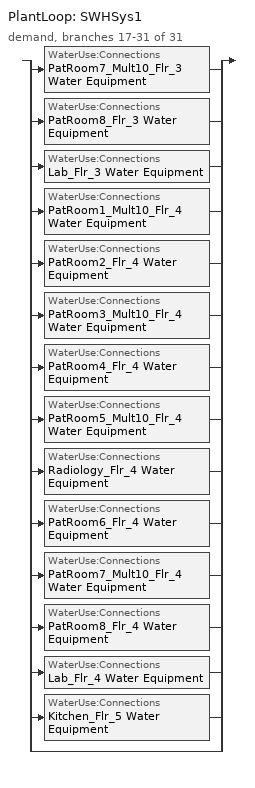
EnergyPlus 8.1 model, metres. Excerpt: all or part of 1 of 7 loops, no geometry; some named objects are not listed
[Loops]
PlantLoop 'SWHSys1'
 demand, branches 17-31 of 31: split
  | WaterUse:Connections 'PatRoom7_Mult10_Flr_3 Water Equipment'
  | WaterUse:Connections 'PatRoom8_Flr_3 Water Equipment'
  | WaterUse:Connections 'Lab_Flr_3 Water Equipment'
  | WaterUse:Connections 'PatRoom1_Mult10_Flr_4 Water Equipment'
  | WaterUse:Connections 'PatRoom2_Flr_4 Water Equipment'
  | WaterUse:Connections 'PatRoom3_Mult10_Flr_4 Water Equipment'
  | WaterUse:Connections 'PatRoom4_Flr_4 Water Equipment'
  | WaterUse:Connections 'PatRoom5_Mult10_Flr_4 Water Equipment'
  | WaterUse:Connections 'Radiology_Flr_4 Water Equipment'
  | WaterUse:Connections 'PatRoom6_Flr_4 Water Equipment'
  | WaterUse:Connections 'PatRoom7_Mult10_Flr_4 Water Equipment'
  | WaterUse:Connections 'PatRoom8_Flr_4 Water Equipment'
  | WaterUse:Connections 'Lab_Flr_4 Water Equipment'
  | WaterUse:Connections 'Kitchen_Flr_5 Water Equipment'
  | bypass
[WaterUse:Equipment] Target Temperature Schedule=Water Equipment Temp Sched; Hot Water Supply Temperature Schedule=Water Equipment Hot Supply Temp Sched; Sensible Fraction Schedule=Water Equipment Sensible fract sched; Latent Fraction Schedule=Water Equipment Latent fract sched
Name | Peak Flow Rate {m3/s} | Flow Rate Fraction Schedule | Zone
Kitchen_Flr_5 Water Equipment | 0.0001577 | BLDG_SWH_EXTD_SCH | Kitchen_Flr_5
Lab_Flr_3 Water Equipment | 2.1111e-06 | BLDG_SWH_SCH | Lab_Flr_3
Lab_Flr_4 Water Equipment | 2.1111e-06 | BLDG_SWH_SCH | Lab_Flr_4
PatRoom1_Mult10_Flr_4 Water Equipment | 1.0556e-06 | BLDG_SWH_EXTD_SCH | PatRoom1_Mult10_Flr_4
PatRoom2_Flr_4 Water Equipment | 1.0556e-06 | BLDG_SWH_EXTD_SCH | PatRoom2_Flr_4
PatRoom3_Mult10_Flr_4 Water Equipment | 1.0556e-06 | BLDG_SWH_EXTD_SCH | PatRoom3_Mult10_Flr_4
PatRoom4_Flr_4 Water Equipment | 1.0556e-06 | BLDG_SWH_EXTD_SCH | PatRoom4_Flr_4
PatRoom5_Mult10_Flr_4 Water Equipment | 1.0556e-06 | BLDG_SWH_EXTD_SCH | PatRoom5_Mult10_Flr_4
PatRoom6_Flr_4 Water Equipment | 1.0556e-06 | BLDG_SWH_EXTD_SCH | PatRoom6_Flr_4
PatRoom7_Mult10_Flr_3 Water Equipment | 1.0556e-06 | BLDG_SWH_EXTD_SCH | PatRoom7_Mult10_Flr_3
PatRoom7_Mult10_Flr_4 Water Equipment | 1.0556e-06 | BLDG_SWH_EXTD_SCH | PatRoom7_Mult10_Flr_4
PatRoom8_Flr_3 Water Equipment | 1.0556e-06 | BLDG_SWH_EXTD_SCH | PatRoom8_Flr_3
PatRoom8_Flr_4 Water Equipment | 1.0556e-06 | BLDG_SWH_EXTD_SCH | PatRoom8_Flr_4
Radiology_Flr_4 Water Equipment | 1.0556e-06 | BLDG_SWH_EXTD_SCH | Radiology_Flr_4
[WaterUse:Connections]
Name | Water Use Equipment 1
Kitchen_Flr_5 Water Equipment | Kitchen_Flr_5 Water Equipment
Lab_Flr_3 Water Equipment | Lab_Flr_3 Water Equipment
Lab_Flr_4 Water Equipment | Lab_Flr_4 Water Equipment
PatRoom1_Mult10_Flr_4 Water Equipment | PatRoom1_Mult10_Flr_4 Water Equipment
PatRoom2_Flr_4 Water Equipment | PatRoom2_Flr_4 Water Equipment
PatRoom3_Mult10_Flr_4 Water Equipment | PatRoom3_Mult10_Flr_4 Water Equipment
PatRoom4_Flr_4 Water Equipment | PatRoom4_Flr_4 Water Equipment
PatRoom5_Mult10_Flr_4 Water Equipment | PatRoom5_Mult10_Flr_4 Water Equipment
PatRoom6_Flr_4 Water Equipment | PatRoom6_Flr_4 Water Equipment
PatRoom7_Mult10_Flr_3 Water Equipment | PatRoom7_Mult10_Flr_3 Water Equipment
PatRoom7_Mult10_Flr_4 Water Equipment | PatRoom7_Mult10_Flr_4 Water Equipment
PatRoom8_Flr_3 Water Equipment | PatRoom8_Flr_3 Water Equipment
PatRoom8_Flr_4 Water Equipment | PatRoom8_Flr_4 Water Equipment
Radiology_Flr_4 Water Equipment | Radiology_Flr_4 Water Equipment
[Schedule:Compact]
BLDG_SWH_EXTD_SCH: Through: 12/31, For: Weekdays SummerDesignDay, Until: 07:00, 0.3, Until: 08:00, 0.5, Until: 09:00, 0.58, Until: 10:00, 0.66, Until: 11:00, 0.78, Until: 12:00, 0.82, Until: 13:00, 0.71, Until: 14:00, 0.82, Until: 15:00, 0.78, Until: 16:00, 0.74, Until: 17:00, 0.63, Until: 18:00, 0.41, Until: 21:00, 0.35, Until: 24:00, 0.3, For: AllOtherDays, Until: 08:00, 0.3, Until: 09:00, 0.4, Until: 10:00, 0.5, Until: 17:00, 0.6, Until: 18:00, 0.5, Until: 24:00, 0.3
BLDG_SWH_SCH: Through: 12/31, For: Weekdays SummerDesignDay, Until: 07:00, 0.01, Until: 08:00, 0.17, Until: 09:00, 0.58, Until: 10:00, 0.66, Until: 11:00, 0.78, Until: 12:00, 0.82, Until: 13:00, 0.71, Until: 14:00, 0.82, Until: 15:00, 0.78, Until: 16:00, 0.74, Until: 17:00, 0.63, Until: 18:00, 0.41, Until: 21:00, 0.18, Until: 22:00, 0.1, Until: 24:00, 0.01, For: Saturday WinterDesignDay, Until: 08:00, 0.01, Until: 09:00, 0.2, Until: 10:00, 0.28, Until: 12:00, 0.3, Until: 14:00, 0.24, Until: 17:00, 0.23, Until: 18:00, 0.1, Until: 24:00, 0.01, For: Sunday Holidays AllOtherDays, Until: 24:00, 0.01
Water Equipment Hot Supply Temp Sched; Water Equipment Temp Sched: Through: 12/31, For: AllDays, Until: 24:00, 49
Water Equipment Latent fract sched: Through: 12/31, For: AllDays, Until: 24:00, 0.05
Water Equipment Sensible fract sched: Through: 12/31, For: AllDays, Until: 24:00, 0.2
